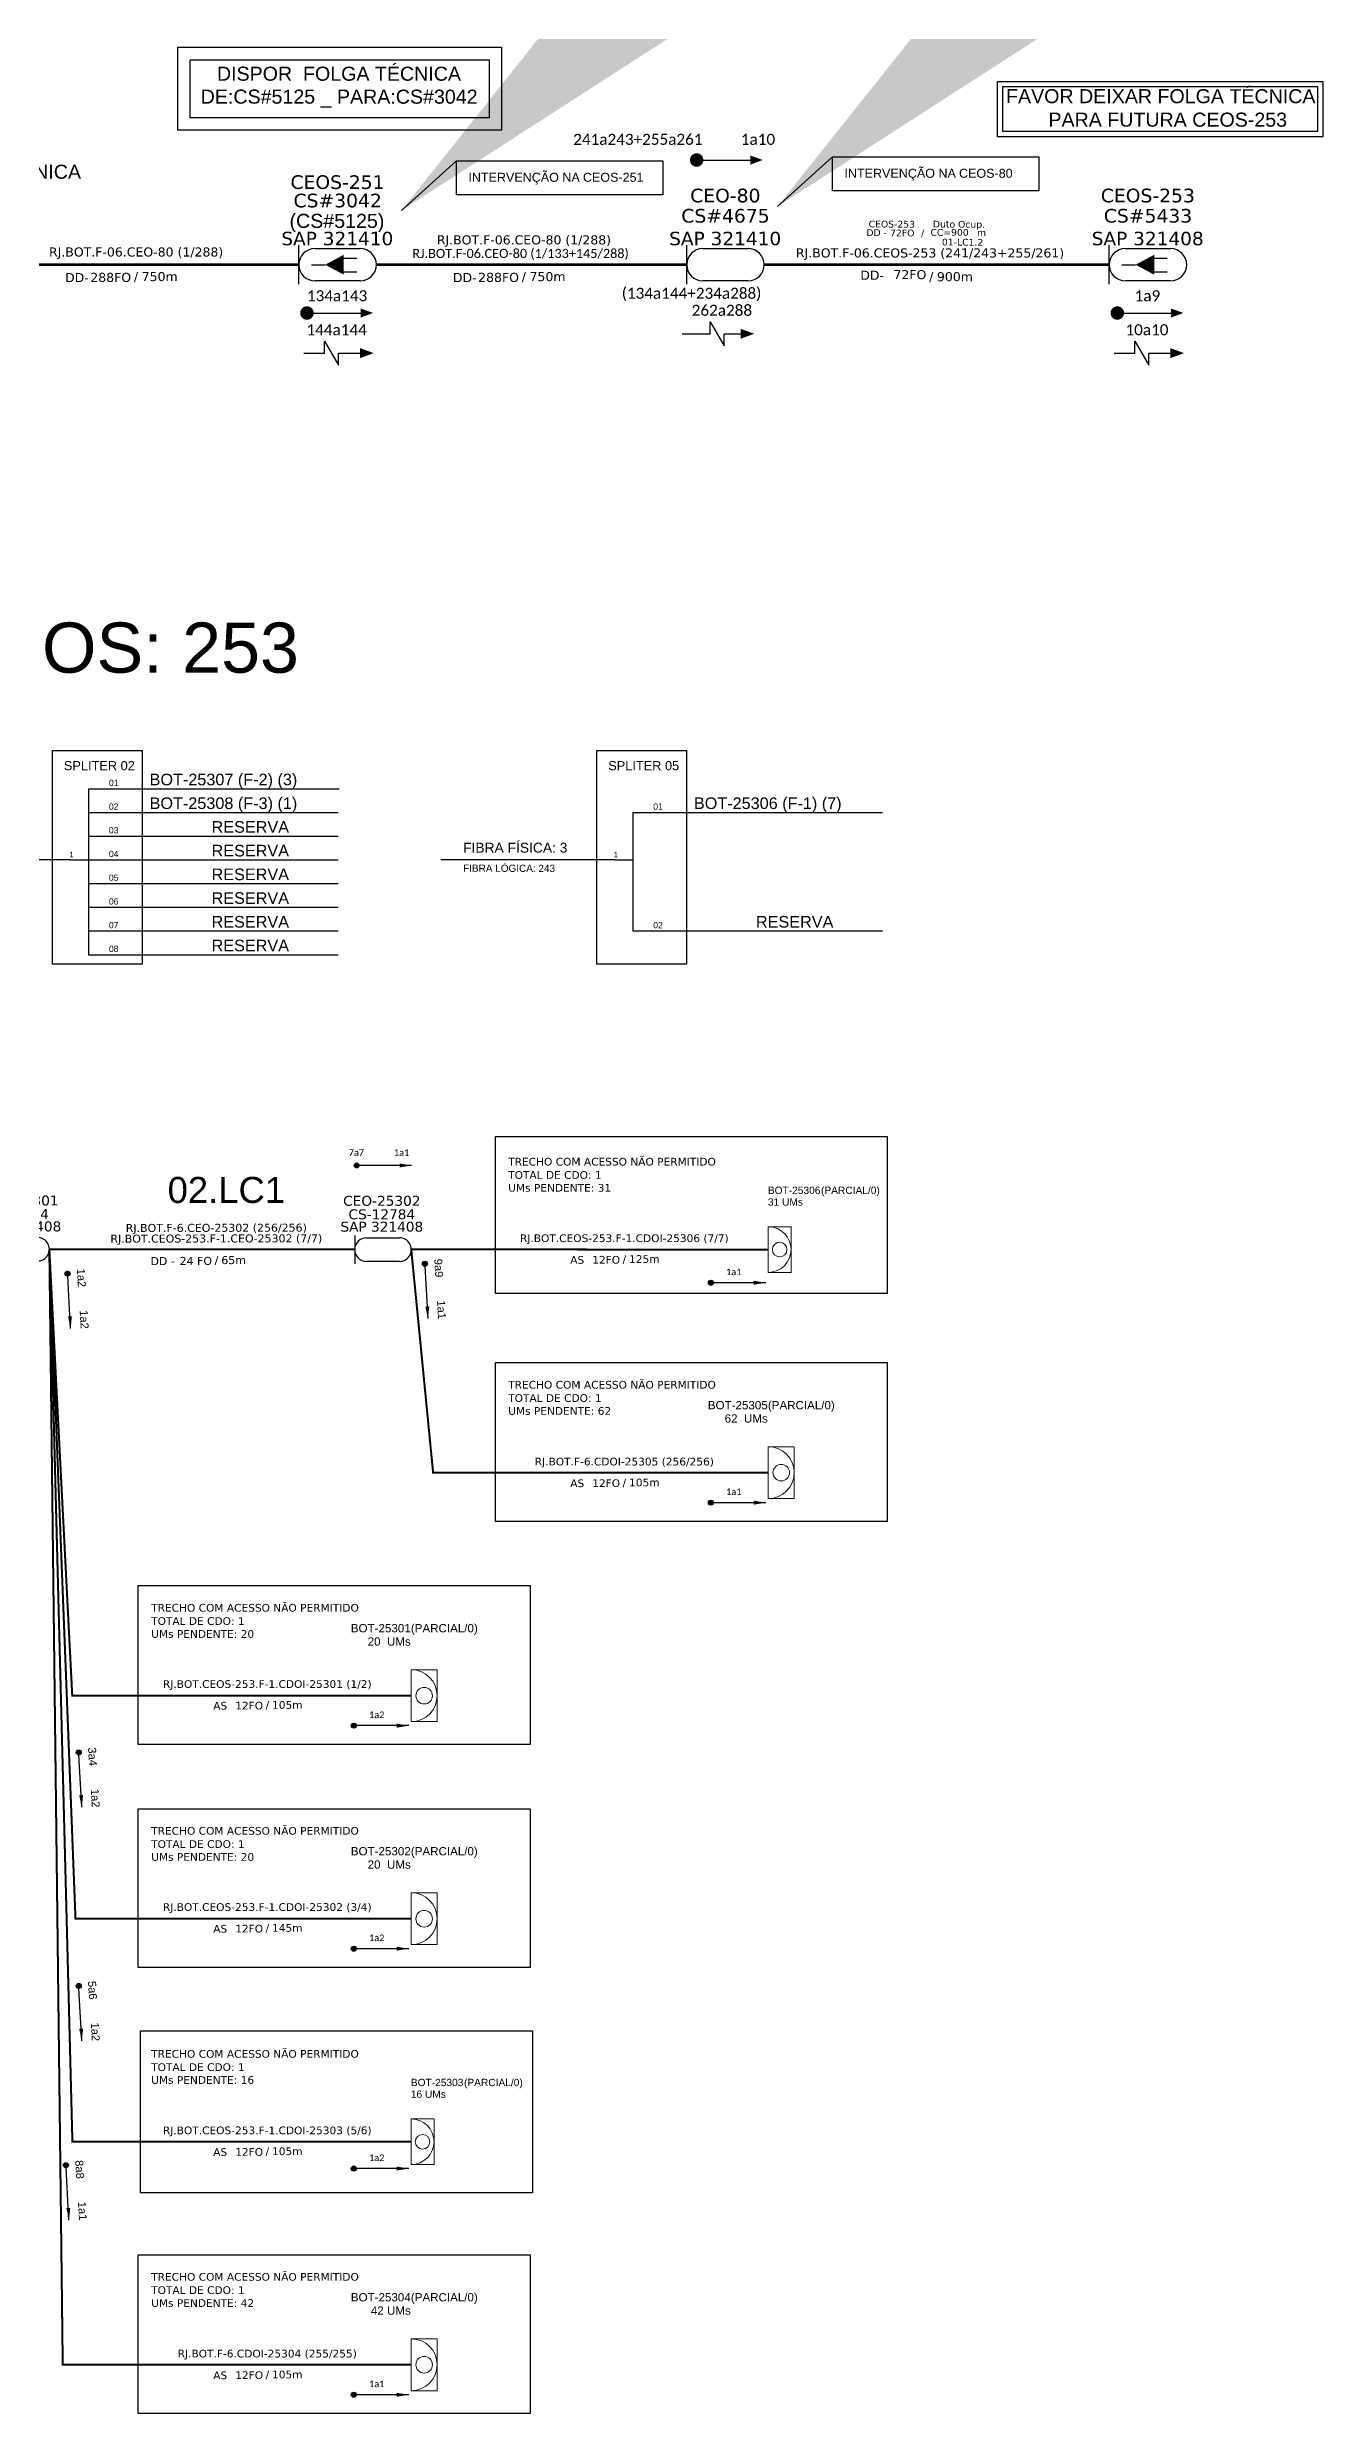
# Model space of a CAD drawing. Header units: millimetres. Extents: x 330.5 to 393.9, y 336.5 to 431.5.
# Drawn here: x 362.1 to 393.9, y 369.9 to 428.8 of the extents above; entities that cross this region are included whole.
import ezdxf
from ezdxf.enums import TextEntityAlignment as Align

# ---------------------------------------------------------------- set-up
doc = ezdxf.new("R2010")
doc.units = ezdxf.units.MM
doc.header["$LTSCALE"] = 0.03
for name, color, linetype, lineweight in [('10.4-Postes', 1, 'Continuous', 0), ("20.0-LEGENDA DOS CDO'S", 1, 'Continuous', 0), ('20.1-CDO_INTERIOR', 1, 'Continuous', 0), ('40.1-ETIQUETAS', 1, 'Continuous', 20)]:
    doc.layers.add(name, color=color, linetype=linetype, lineweight=lineweight)
for name, color, linetype in [('20.4-CEOS', 1, 'Continuous'), ('20.5-CABO AÉREO', 1, 'Continuous'), ('20.5-CEO', 1, 'Continuous'), ('CAP a instalar', 1, 'FENCELINE1'), ('CEO', 1, 'Continuous'), ('label_cabos', 7, 'Continuous'), ('SETA', 7, 'Continuous'), ('Seta indicação do cabo', 7, 'Continuous'), ('texto', 255, 'Continuous'), ('UNIFILAR', 7, 'Continuous')]:
    doc.layers.add(name, color=color, linetype=linetype)
doc.styles.add('ARIAL', font='arial.ttf')
doc.styles.add('ROMANS', font='simplex')
doc.styles.add('siredit', font='verdana.ttf')
doc.styles.get("Standard").update_dxf_attribs({"font": 'arial.ttf'})
doc.linetypes.add('FENCELINE1', pattern='A,0.25,-0.1,[133,ltypeshp.shx,S=0.1,R=0,X=-0.1,Y=0],-0.1,1', length=1.45)
doc.dimstyles.new('CC', dxfattribs={"dimtxt": 1, "dimasz": 2, "dimexe": 0.18, "dimexo": 0.0625, "dimgap": 0.09, "dimtad": 0, "dimdec": 0, "dimrnd": 1, "dimzin": 0, "dimdsep": 46, "dimtxsty": 'siredit', "dimblk": 'NONE', "dimcen": 0, "dimse1": 1, "dimse2": 1, "dimsd1": 1, "dimsd2": 1, "dimclrt": 7, "dimadec": 0, "dimazin": 0, "dimtfac": 1, "dimtdec": 0, "dimtofl": 0, "dimtmove": 0, "dimatfit": 3, "dimfxl": 0, "dimtolj": 1, "dimtzin": 0, "dimarcsym": 0})
doc.dimstyles.new('CL', dxfattribs={"dimtxt": 1, "dimasz": 2, "dimexe": 0.18, "dimexo": 0.0625, "dimgap": 0.09, "dimtad": 0, "dimdec": 0, "dimrnd": 1, "dimzin": 0, "dimdsep": 46, "dimtxsty": 'siredit', "dimblk": 'NONE', "dimcen": 0, "dimse1": 1, "dimse2": 1, "dimsd1": 1, "dimsd2": 1, "dimclrt": 7, "dimadec": 0, "dimazin": 0, "dimtfac": 1, "dimtdec": 0, "dimtofl": 0, "dimtmove": 0, "dimatfit": 3, "dimfxl": 0, "dimtolj": 1, "dimtzin": 0, "dimarcsym": 0})

# ---------------------------------------------------------------- blocks, each defined once
blk = doc.blocks.new('ETIQUETA_RS5F')
at = {"layer": '40.1-ETIQUETAS', "color": 0, "style": 'siredit'}
blk.add_text('/', height=1.5, dxfattribs=at).set_placement((1.55, -1.95), align=Align.MIDDLE_RIGHT)
for tag, p in [('ETIQUETA_R_PRIMARIA', (1.18, 4.1)), ('ETIQUETA_R_SECUNDARIA', (1.18, 2.1)), ('F_ATIVAS/F_MORTAS', (1.11, -4.24))]:
    blk.add_attdef(tag, text='', height=1.5, dxfattribs=at).set_placement(p, align=Align.MIDDLE_CENTER)
for tag, p in [('TIPO_CABO', (-6.62, -2.12)), ('CAP_CABO', (0.37, -2.09))]:
    blk.add_attdef(tag, text='', height=1.5, dxfattribs=at).set_placement(p, align=Align.MIDDLE_RIGHT)
blk.add_attdef('METROS', text='', height=1.5, dxfattribs=at).set_placement((2.11, -1.95), align=Align.MIDDLE_LEFT)
for tag, p in [('FUSÃO_1', (0.82, -8.39)), ('FUSÃO_2', (0.82, -10.6)), ('FUSÃO_3', (0.82, -12.93)), ('FUSÃO_4', (0.82, -15.14)), ('FUSÃO_5', (0.82, -17.16))]:
    blk.add_attdef(tag, text='', height=1.5, dxfattribs=at).set_placement(p, align=Align.CENTER)
blk = doc.blocks.new('CDOI_INT')
at = {"layer": '20.1-CDO_INTERIOR', "color": 0, "lineweight": 18}
blk.add_lwpolyline([(4.25, -4.25), (4.25, 4.25), (0, 4.25), (0, -4.25)], close=True, dxfattribs=at)
blk.add_circle((2.12, 0), 1.36, dxfattribs=at)
blk.add_arc((0, 0), 4.25, 270, 90, dxfattribs=at)
at = {"layer": "20.0-LEGENDA DOS CDO'S", "color": 0, "style": 'ARIAL'}
for tag, p in [('CDO_N', (-0.08, 10.38)), ('SPLITER_1', (21.18, 10.38)), ('SURVEY', (-0.08, 8.2)), ('SPLITER_2', (21.19, 8.68)), ('SAP', (-0.08, 6.23)), ('1:XX', (5.94, -2.22)), ('UMS', (5.94, -4.24))]:
    blk.add_attdef(tag, p, '', height=1.36, dxfattribs=at)
blk.add_attdef('FIBRAS_UTILIZADAS', text='', height=1.36, dxfattribs=at).set_placement((15.34, 10.38), align=Align.CENTER)
blk = doc.blocks.new('_None')
blk = doc.blocks.new('CEO_CT_DRT')
at = {"layer": '20.5-CEO', "color": 0}
for p, q in [((-1.56, 1.26), (1.8, 1.26)), ((1.8, -1.13), (-1.56, -1.13))]:
    blk.add_line(p, q, dxfattribs=at)
blk.add_lwpolyline([(-2.75, 1.51), (-2.75, -1.38)], dxfattribs=at)
for centre, start, end in [((-1.56, 0.07), 90, 270), ((1.8, 0.07), 270, 90)]:
    blk.add_arc(centre, 1.2, start, end, dxfattribs=at)
at = {"layer": '20.5-CEO', "color": 7, "style": 'siredit'}
for tag, p in [('CEO_Nº', (0.12, 5.61)), ('LOCAL', (0.12, 4.23)), ('SAP', (0.12, 2.97)), ('FIBRAS_RESERVA', (0.12, -1.94))]:
    blk.add_attdef(tag, text='', height=1.01, dxfattribs=at).set_placement(p, align=Align.TOP_CENTER)
blk = doc.blocks.new('Inst CB DT OCUP CFOA-SM-DD-S-72')
at = {"layer": 'label_cabos', "color": 0, "style": 'siredit'}
for tag, flags, p in [('ID_ATIVIDADE', 3, (1.31, 2.67)), ('FATOR', 1, (11.56, 2.55))]:
    blk.add_attdef(tag, text='', height=1, rotation=359.69, dxfattribs=dict(at, flags=flags)).set_placement(p, align=Align.MIDDLE_CENTER)
for tag, p in [('TIPO_CABO', (1.11, 0)), ('DESTINO_CABO', (3.13, 1.26)), ('CABO', (4.69, -0.05)), ('/', (7.71, -0.05)), ('LANCE', (10.41, 0.02)), ('TIPO_CABO', (13.11, 1.24)), ('UND', (16.46, 0)), ('FID', (13.65, -1.41))]:
    blk.add_attdef(tag, text='', height=1, rotation=359.69, dxfattribs=at).set_placement(p, align=Align.MIDDLE_CENTER)
blk.add_attdef('QTDE', (11.93, -0.45), '', height=1, rotation=359.69, dxfattribs=at)
blk = doc.blocks.new('SETA 2')
at = {"layer": 'Seta indicação do cabo'}
h = blk.add_hatch(color=256, dxfattribs=at)
h.dxf.hatch_style = 1
h.paths.add_polyline_path([(348.974, 271.648, 1), (348.848, 271.648, 1)])
blk.add_circle((348.911, 271.648), 0.0626, dxfattribs=at)
blk.add_leader([(350.279, 271.648), (348.974, 271.648)], dimstyle='CC', override={"dimasz": 0.3}, dxfattribs=at)
blk = doc.blocks.new('*U17')
at = {"color": 3}
blk.add_lwpolyline([(0.0000405, 0.000041), (0.0001936, 0.000041), (0.0001936, 0.0000158), (0.0000405, 0.0000158)], close=True, dxfattribs=at)
at = {"color": 3, "style": 'ARIAL'}
blk.add_attdef('SERVIÇO_EM_EMENDA_EXIST', text='', height=0.00000666, dxfattribs=at).set_placement((0.0001321, 0.0000254), align=Align.RIGHT)
blk.add_attdef('FID', (0.0001344, 0.0000254), '', height=0.00000666, dxfattribs=at)
at = {"layer": '10.4-Postes', "lineweight": 0, "style": 'ROMANS'}
for tag, p, flags in [('ID_ATIVIDADE', (-0.0000068, -0.0000086), 3), ('QTDE', (-0.000006, -0.000014), 3), ('FATOR', (-0.0000019, -0.0000113), 1)]:
    blk.add_attdef(tag, p, '', height=0.00000209, dxfattribs=dict(at, flags=flags))
at = {"color": 3}
blk.add_leader([(-0.0000002, 0.0000042), (0.0000405, 0.000041)], dimstyle='CL', override={"dimgap": 0.09, "dimtad": 0}, dxfattribs=at)

msp = doc.modelspace()

# ---------------------------------------------------------------- linework, layer by layer
at = {"color": 1}
for points in [[(365.338, 428.844), (373.408, 428.844), (373.408, 426.78), (365.338, 426.78)], [(365.647, 428.534), (373.099, 428.534), (373.099, 427.089), (365.647, 427.089)]]:
    msp.add_lwpolyline(points, close=True, dxfattribs=at)
at = {"color": 3, "ltscale": 9e-07}
for points in [[(385.778, 427.996), (393.885, 427.996), (393.885, 426.616), (385.778, 426.616)], [(385.907, 427.867), (393.756, 427.867), (393.756, 426.746), (385.907, 426.746)]]:
    msp.add_lwpolyline(points, close=True, dxfattribs=at)
at = {"color": 0, "const_width": 0.168}
msp.add_lwpolyline([(378.192, 426.034, 1), (378.36, 426.035, 1)], format="xyb", close=True, dxfattribs=at)
at = {"color": 0}
for points in [[(378.276, 426.034), (379.617, 426.034)], [(378.609, 421.701), (378.609, 421.999), (378.964, 421.405), (378.965, 421.701)]]:
    msp.add_lwpolyline(points, dxfattribs=at)
at = {"color": 7, "const_width": 0.168}
for points in [[(368.475, 422.221, 1), (368.643, 422.222, 1)], [(388.68, 422.221, 1), (388.848, 422.222, 1)]]:
    msp.add_lwpolyline(points, format="xyb", close=True, dxfattribs=at)
at = {"color": 7}
for points in [[(368.559, 422.221), (369.9, 422.221)], [(388.764, 422.221), (390.105, 422.221)], [(368.993, 421.222), (368.993, 421.519), (369.348, 420.925), (369.349, 421.222)], [(389.199, 421.222), (389.199, 421.519), (389.554, 420.925), (389.554, 421.222)]]:
    msp.add_lwpolyline(points, dxfattribs=at)
for points in [[(362.211, 411.317), (364.449, 411.317), (364.449, 405.995), (362.211, 405.995)], [(375.783, 411.317), (378.021, 411.317), (378.021, 405.995), (375.783, 405.995)]]:
    msp.add_lwpolyline(points, close=True, dxfattribs=at)
at = {"color": 3}
for points in [[(373.257, 401.699), (383.025, 401.699), (383.025, 397.783), (373.257, 397.783)], [(373.257, 396.061), (383.025, 396.061), (383.025, 392.099), (373.257, 392.099)], [(364.354, 390.502), (374.123, 390.502), (374.123, 386.54), (364.354, 386.54)], [(364.354, 384.943), (374.123, 384.943), (374.123, 380.981), (364.354, 380.981)], [(364.413, 379.408), (374.181, 379.408), (374.181, 375.368), (364.413, 375.368)], [(364.354, 373.826), (374.123, 373.826), (374.123, 369.864), (364.354, 369.864)]]:
    msp.add_lwpolyline(points, close=True, dxfattribs=at)
at = {"layer": '20.4-CEOS', "color": 8}
for p, q in [((368.76, 423.827), (369.888, 423.827)), ((388.965, 423.827), (390.093, 423.827)), ((369.888, 423.023), (368.76, 423.023)), ((390.093, 423.023), (388.965, 423.023))]:
    msp.add_line(p, q, dxfattribs=at)
at = {"layer": '20.4-CEOS', "color": 5}
for p, q in [((378.43, 423.827), (379.558, 423.827)), ((379.558, 423.023), (378.43, 423.023))]:
    msp.add_line(p, q, dxfattribs=at)
at = {"layer": '20.4-CEOS', "color": 8}
for points in [[(368.358, 422.94), (368.358, 423.91)], [(369.458, 423.585), (369.8, 423.585)], [(388.563, 422.94), (388.563, 423.91)], [(389.663, 423.585), (390.005, 423.585)], [(368.67, 423.425), (369.013, 423.425)], [(369.458, 423.25), (369.8, 423.25)], [(388.875, 423.425), (389.218, 423.425)], [(389.663, 423.25), (390.005, 423.25)]]:
    msp.add_lwpolyline(points, dxfattribs=at)
for points in [[(369.013, 423.425, 0, 0.496, 0), (369.478, 423.425, 0.496, 0.496, 0)], [(389.218, 423.425, 0, 0.496, 0), (389.684, 423.425, 0.496, 0.496, 0)]]:
    msp.add_lwpolyline(points, format="xyseb", dxfattribs=at)
at = {"layer": '20.4-CEOS', "color": 5}
msp.add_lwpolyline([(378.028, 422.94), (378.028, 423.91)], dxfattribs=at)
at = {"layer": '20.4-CEOS', "color": 8}
for centre, start, end in [((368.76, 423.425), 90, 270), ((369.888, 423.425), 270, 90), ((388.965, 423.425), 90, 270), ((390.093, 423.425), 270, 90)]:
    msp.add_arc(centre, 0.402, start, end, dxfattribs=at)
at = {"layer": '20.4-CEOS', "color": 5}
for centre, start, end in [((378.43, 423.425), 90, 270), ((379.558, 423.425), 270, 90)]:
    msp.add_arc(centre, 0.402, start, end, dxfattribs=at)
at = {"layer": '20.5-CABO AÉREO', "color": 5, "ltscale": 8, "const_width": 0.0672}
for points in [[(359.958, 423.425), (368.358, 423.425)], [(370.29, 423.425), (378.028, 423.425)]]:
    msp.add_lwpolyline(points, dxfattribs=at)
at = {"layer": '20.5-CABO AÉREO', "color": 1, "ltscale": 8, "const_width": 0.0672}
msp.add_lwpolyline([(379.96, 423.425), (388.563, 423.425)], dxfattribs=at)
at = {"layer": 'CAP a instalar', "linetype": 'ByBlock', "ltscale": 30, "const_width": 0.05}
msp.add_lwpolyline([(362.136, 398.884), (369.234, 398.884), (369.751, 398.883)], dxfattribs=at)
at = {"layer": 'CAP a instalar', "color": 8, "ltscale": 30}
msp.add_lwpolyline([(371.16, 376.642, 0.05, 0.05, 0), (362.711, 376.642, 0.05, 0.05, 0), (362.136, 398.884, 0, 0, 0)], format="xyseb", dxfattribs=at)
at = {"layer": 'CAP a instalar', "color": 8, "ltscale": 30, "const_width": 0.05}
for points in [[(371.16, 371.083), (362.47, 371.083), (362.136, 398.884)], [(371.16, 382.2), (362.788, 382.2), (362.136, 398.884)], [(371.16, 387.759), (362.707, 387.759), (362.136, 398.884)], [(371.16, 398.883), (380.062, 398.877)], [(380.062, 393.318), (371.705, 393.318), (371.16, 398.877)]]:
    msp.add_lwpolyline(points, dxfattribs=at)
at = {"layer": 'SETA', "color": 7}
for points in [[(368.48, 421.222), (368.993, 421.222)], [(369.349, 421.222), (369.885, 421.222)], [(388.685, 421.222), (389.199, 421.222)], [(389.554, 421.222), (390.09, 421.222)]]:
    msp.add_lwpolyline(points, dxfattribs=at)
at = {"layer": 'SETA', "color": 0}
for points in [[(377.912, 421.701), (378.609, 421.701)], [(378.965, 421.701), (379.501, 421.701)]]:
    msp.add_lwpolyline(points, dxfattribs=at)
for points in [[(379.616, 426.146), (379.925, 426.036), (379.618, 425.922)], [(379.374, 421.827), (379.712, 421.704), (379.374, 421.581)]]:
    msp.add_solid(points, dxfattribs=at)
at = {"layer": 'SETA', "color": 7}
for points in [[(369.899, 422.333), (370.208, 422.223), (369.901, 422.109)], [(390.105, 422.333), (390.413, 422.223), (390.106, 422.109)], [(369.885, 421.345), (370.224, 421.222), (369.885, 421.098)], [(390.09, 421.345), (390.429, 421.222), (390.09, 421.098)]]:
    msp.add_solid(points, dxfattribs=at)
at = {"layer": 'UNIFILAR', "linetype": 'Continuous'}
for points in [[(363.114, 410.365), (363.114, 410.365), (363.114, 406.228)], [(376.686, 409.774), (376.686, 406.819)], [(362.662, 408.592), (363.114, 408.592)], [(376.235, 408.592), (376.686, 408.592)]]:
    msp.add_lwpolyline(points, dxfattribs=at)
at = {"layer": 'UNIFILAR', "color": 10, "linetype": 'Continuous'}
for points in [[(363.114, 410.365), (369.365, 410.365)], [(363.114, 409.774), (369.341, 409.774)], [(376.686, 409.774), (382.913, 409.774)], [(363.114, 409.183), (369.341, 409.183)], [(362.662, 408.592), (358.326, 408.592)], [(363.114, 408.592), (369.341, 408.592)], [(376.235, 408.592), (371.898, 408.592)], [(363.114, 408.001), (369.341, 408.001)], [(363.114, 407.41), (369.341, 407.41)], [(363.114, 406.819), (369.341, 406.819)], [(376.686, 406.819), (382.913, 406.819)], [(363.114, 406.228), (369.341, 406.228)]]:
    msp.add_lwpolyline(points, dxfattribs=at)

# ---------------------------------------------------------------- block references
at = {"color": 0, "lineweight": 0, "xscale": 33599.99999998952, "yscale": 33599.99999998936, "zscale": 33599.99999998952}
for p, values in [((370.924, 424.639), {'SERVIÇO_EM_EMENDA_EXIST': 'INTERVENÇÃO NA', 'FID': 'CEOS-251'}), ((380.301, 424.739), {'SERVIÇO_EM_EMENDA_EXIST': 'INTERVENÇÃO NA', 'FID': 'CEOS-80'})]:
    msp.add_blockref('*U17', p, dxfattribs=at).add_auto_attribs(values)
at = {"color": 6, "lineweight": 0}
ref = msp.add_blockref('Inst CB DT OCUP CFOA-SM-DD-S-72', (382.615, 424.225), dxfattribs=dict(at, xscale=0.168, yscale=0.168, zscale=0.168))
ref.add_attrib('DESTINO_CABO', 'CEOS-253', dxfattribs={"layer": 'label_cabos', "color": 0, "height": 0.168, "rotation": 359.69001, "style": 'siredit'}).set_placement((383.141, 424.437), align=Align.MIDDLE_CENTER)
ref.add_attrib('TIPO_CABO', 'Duto Ocup.', dxfattribs={"layer": 'label_cabos', "color": 0, "height": 0.168, "rotation": 359.69001, "style": 'siredit'}).set_placement((384.817, 424.434), align=Align.MIDDLE_CENTER)
ref.add_attrib('/', '/', dxfattribs={"layer": 'label_cabos', "color": 0, "height": 0.168, "rotation": 359.69001, "style": 'siredit'}).set_placement((383.911, 424.216), align=Align.MIDDLE_CENTER)
ref.add_attrib('FID', '01-LC1.2', dxfattribs={"layer": 'label_cabos', "color": 0, "height": 0.168, "rotation": 359.69001, "style": 'siredit'}).set_placement((384.907, 423.987), align=Align.MIDDLE_CENTER)
ref.add_attrib('LANCE', 'CC=', dxfattribs={"layer": 'label_cabos', "color": 0, "height": 0.168, "rotation": 359.69001, "style": 'siredit'}).set_placement((384.363, 424.229), align=Align.MIDDLE_CENTER)
ref.add_attrib('UND', 'm', dxfattribs={"layer": 'label_cabos', "color": 0, "height": 0.168, "rotation": 359.69001, "style": 'siredit'}).set_placement((385.381, 424.225), align=Align.MIDDLE_CENTER)
ref.add_attrib('CABO', '72FO', dxfattribs={"layer": 'label_cabos', "color": 0, "height": 0.168, "rotation": 359.69001, "style": 'siredit'}).set_placement((383.402, 424.216), align=Align.MIDDLE_CENTER)
ref.add_attrib('TIPO_CABO', 'DD - ', dxfattribs={"layer": 'label_cabos', "color": 0, "height": 0.168, "rotation": 359.69001, "style": 'siredit'}).set_placement((382.801, 424.224), align=Align.MIDDLE_CENTER)
ref.add_attrib('QTDE', '900', (384.619, 424.149), dxfattribs={"layer": 'label_cabos', "color": 0, "height": 0.168, "rotation": 359.69001, "style": 'siredit'})
for p in [(20.888, 129.327), (29.719, 126.404), (29.719, 120.922), (20.817, 115.364), (20.817, 109.805), (20.817, 104.325), (20.817, 98.687)]:
    msp.add_blockref('SETA 2', p)
at = {"rotation": 273.1851728483391}
for p in [(71.976, 731.557), (80.887, 731.803), (72.255, 719.625), (72.255, 713.803), (71.935, 709.335)]:
    msp.add_blockref('SETA 2', p, dxfattribs=at)
at = {"layer": '20.1-CDO_INTERIOR', "color": 8, "ltscale": 11}
ref = msp.add_blockref('CDOI_INT', (380.062, 393.318), dxfattribs=dict(at, xscale=0.1520687536512284, yscale=0.1520687536512284, zscale=0.1520687536512284))
ref.add_attrib('CDO_N', 'BOT-25305', dxfattribs={"layer": "20.0-LEGENDA DOS CDO'S", "color": 8, "height": 0.2069, "style": 'ARIAL'}).set_placement((380.049, 394.897), align=Align.RIGHT)
ref.add_attrib('FIBRAS_UTILIZADAS', '    (PARCIAL/0)', dxfattribs={"layer": "20.0-LEGENDA DOS CDO'S", "color": 8, "height": 0.20644, "style": 'ARIAL'}).set_placement((380.726, 394.897), align=Align.CENTER)
ref.add_attrib('SURVEY', '62  UMs', dxfattribs={"layer": "20.0-LEGENDA DOS CDO'S", "color": 8, "height": 0.2069, "style": 'ARIAL'}).set_placement((380.05, 394.565), align=Align.RIGHT)
ref = msp.add_blockref('CDOI_INT', (371.16, 387.759), dxfattribs=dict(at, xscale=0.1520687536512284, yscale=0.1520687536512284, zscale=0.1520687536512284))
ref.add_attrib('CDO_N', 'BOT-25301', dxfattribs={"layer": "20.0-LEGENDA DOS CDO'S", "color": 8, "height": 0.2069, "style": 'ARIAL'}).set_placement((371.147, 389.338), align=Align.RIGHT)
ref.add_attrib('FIBRAS_UTILIZADAS', '    (PARCIAL/0)', dxfattribs={"layer": "20.0-LEGENDA DOS CDO'S", "color": 8, "height": 0.20644, "style": 'ARIAL'}).set_placement((371.824, 389.338), align=Align.CENTER)
ref.add_attrib('SURVEY', '20  UMs', dxfattribs={"layer": "20.0-LEGENDA DOS CDO'S", "color": 8, "height": 0.2069, "style": 'ARIAL'}).set_placement((371.148, 389.006), align=Align.RIGHT)
ref = msp.add_blockref('CDOI_INT', (371.16, 382.2), dxfattribs=dict(at, xscale=0.1520687536512284, yscale=0.1520687536512284, zscale=0.1520687536512284))
ref.add_attrib('CDO_N', 'BOT-25302', dxfattribs={"layer": "20.0-LEGENDA DOS CDO'S", "color": 8, "height": 0.2069, "style": 'ARIAL'}).set_placement((371.147, 383.779), align=Align.RIGHT)
ref.add_attrib('FIBRAS_UTILIZADAS', '    (PARCIAL/0)', dxfattribs={"layer": "20.0-LEGENDA DOS CDO'S", "color": 8, "height": 0.20644, "style": 'ARIAL'}).set_placement((371.824, 383.779), align=Align.CENTER)
ref.add_attrib('SURVEY', '20  UMs', dxfattribs={"layer": "20.0-LEGENDA DOS CDO'S", "color": 8, "height": 0.2069, "style": 'ARIAL'}).set_placement((371.148, 383.447), align=Align.RIGHT)
ref = msp.add_blockref('CDOI_INT', (371.16, 371.083), dxfattribs=dict(at, xscale=0.1520687536512284, yscale=0.1520687536512284, zscale=0.1520687536512284))
ref.add_attrib('CDO_N', 'BOT-25304', dxfattribs={"layer": "20.0-LEGENDA DOS CDO'S", "color": 8, "height": 0.2069, "style": 'ARIAL'}).set_placement((371.147, 372.662), align=Align.RIGHT)
ref.add_attrib('FIBRAS_UTILIZADAS', '    (PARCIAL/0)', dxfattribs={"layer": "20.0-LEGENDA DOS CDO'S", "color": 8, "height": 0.20644, "style": 'ARIAL'}).set_placement((371.824, 372.662), align=Align.CENTER)
ref.add_attrib('SURVEY', '42 UMs', dxfattribs={"layer": "20.0-LEGENDA DOS CDO'S", "color": 8, "height": 0.2069, "style": 'ARIAL'}).set_placement((371.148, 372.33), align=Align.RIGHT)
at = {"layer": '20.4-CEOS'}
ref = msp.add_blockref('CEO_CT_DRT', (361.402, 398.868), dxfattribs=dict(at, xscale=0.2449999999999979, yscale=0.2449999999999979, zscale=0.2449999999999979, rotation=359.9999964697354))
ref.add_attrib('CEO_Nº', 'CEO-25301', dxfattribs={"layer": '20.5-CEO', "color": 7, "height": 0.2484, "rotation": 360, "style": 'siredit'}).set_placement((361.402, 400.226), align=Align.TOP_CENTER)
ref.add_attrib('LOCAL', 'CS-5434', dxfattribs={"layer": '20.5-CEO', "color": 7, "height": 0.2484, "rotation": 360, "style": 'siredit'}).set_placement((361.402, 399.888), align=Align.TOP_CENTER)
ref.add_attrib('SAP', 'SAP 321408', dxfattribs={"layer": '20.5-CEO', "color": 7, "height": 0.2484, "rotation": 360, "style": 'siredit'}).set_placement((361.402, 399.58), align=Align.TOP_CENTER)
ref = msp.add_blockref('CEO_CT_DRT', (370.426, 398.86), dxfattribs=dict(at, xscale=0.2449999999999979, yscale=0.2449999999999979, zscale=0.2449999999999979, rotation=359.9999964697354))
ref.add_attrib('CEO_Nº', 'CEO-25302', dxfattribs={"layer": '20.5-CEO', "color": 7, "height": 0.2484, "rotation": 360, "style": 'siredit'}).set_placement((370.426, 400.218), align=Align.TOP_CENTER)
ref.add_attrib('LOCAL', 'CS-12784', dxfattribs={"layer": '20.5-CEO', "color": 7, "height": 0.2484, "rotation": 360, "style": 'siredit'}).set_placement((370.426, 399.881), align=Align.TOP_CENTER)
ref.add_attrib('SAP', 'SAP 321408', dxfattribs={"layer": '20.5-CEO', "color": 7, "height": 0.2484, "rotation": 360, "style": 'siredit'}).set_placement((370.426, 399.573), align=Align.TOP_CENTER)
at = {"layer": '40.1-ETIQUETAS', "color": 5}
ref = msp.add_blockref('ETIQUETA_RS5F', (373.785, 423.425), dxfattribs=dict(at, xscale=0.1512000000000009, yscale=0.1511999999999962, zscale=0.1512))
ref.add_attrib('ETIQUETA_R_SECUNDARIA', 'RJ.BOT.F-06.CEO-80 (1/288)', dxfattribs={"color": 0, "height": 0.2268, "style": 'siredit'}).set_placement((373.969, 424.045), align=Align.MIDDLE_CENTER)
ref.add_attrib('TIPO_CABO', 'DD-', dxfattribs={"color": 0, "height": 0.2268, "style": 'siredit'}).set_placement((372.79, 423.105), align=Align.MIDDLE_RIGHT)
ref.add_attrib('CAP_CABO', '288FO', dxfattribs={"color": 0, "height": 0.2268, "style": 'siredit'}).set_placement((373.845, 423.109), align=Align.MIDDLE_RIGHT)
ref.add_attrib('METROS', '750m', dxfattribs={"color": 0, "height": 0.2268, "style": 'siredit'}).set_placement((374.109, 423.13), align=Align.MIDDLE_LEFT)
at = {"layer": '40.1-ETIQUETAS', "color": 0}
ref = msp.add_blockref('ETIQUETA_RS5F', (364.115, 423.425), dxfattribs=dict(at, xscale=0.1512000000000009, yscale=0.1511999999999962, zscale=0.1512))
ref.add_attrib('ETIQUETA_R_SECUNDARIA', 'RJ.BOT.F-06.CEO-80 (1/288)', dxfattribs={"color": 0, "height": 0.2268, "style": 'siredit'}).set_placement((364.299, 423.743), align=Align.MIDDLE_CENTER)
ref.add_attrib('TIPO_CABO', 'DD-', dxfattribs={"color": 0, "height": 0.2268, "style": 'siredit'}).set_placement((363.119, 423.105), align=Align.MIDDLE_RIGHT)
ref.add_attrib('CAP_CABO', '288FO', dxfattribs={"color": 0, "height": 0.2268, "style": 'siredit'}).set_placement((364.175, 423.109), align=Align.MIDDLE_RIGHT)
ref.add_attrib('METROS', '750m', dxfattribs={"color": 0, "height": 0.2268, "style": 'siredit'}).set_placement((364.439, 423.13), align=Align.MIDDLE_LEFT)
ref = msp.add_blockref('ETIQUETA_RS5F', (383.943, 423.423), dxfattribs=dict(at, xscale=0.1511999999999998, yscale=0.1511999999999998, zscale=0.1512))
ref.add_attrib('ETIQUETA_R_SECUNDARIA', 'RJ.BOT.F-06.CEOS-253 (241/243+255/261)', dxfattribs={"color": 7, "height": 0.2268, "style": 'siredit'}).set_placement((384.095, 423.719), align=Align.MIDDLE_CENTER)
ref.add_attrib('TIPO_CABO', 'DD-', dxfattribs={"color": 0, "height": 0.2268, "style": 'siredit'}).set_placement((382.948, 423.162), align=Align.MIDDLE_RIGHT)
ref.add_attrib('CAP_CABO', '72FO', dxfattribs={"color": 0, "height": 0.2268, "style": 'siredit'}).set_placement((384.003, 423.179), align=Align.MIDDLE_RIGHT)
ref.add_attrib('METROS', '900m', dxfattribs={"color": 0, "height": 0.2268, "style": 'siredit'}).set_placement((384.267, 423.128), align=Align.MIDDLE_LEFT)
at = {"layer": '40.1-ETIQUETAS'}
ref = msp.add_blockref('ETIQUETA_RS5F', (366.143, 398.875), dxfattribs=dict(at, xscale=0.1329574641623993, yscale=0.1329574641623993, zscale=0.1329574641623993, rotation=0.1179917413874858))
ref.add_attrib('ETIQUETA_R_PRIMARIA', 'RJ.BOT.F-6.CEO-25302 (256/256)', dxfattribs={"color": 0, "height": 0.19944, "rotation": 0.11799, "style": 'siredit'}).set_placement((366.299, 399.421), align=Align.MIDDLE_CENTER)
ref.add_attrib('ETIQUETA_R_SECUNDARIA', 'RJ.BOT.CEOS-253.F-1.CEO-25302 (7/7)', dxfattribs={"color": 0, "height": 0.19944, "rotation": 0.11799, "style": 'siredit'}).set_placement((366.299, 399.155), align=Align.MIDDLE_CENTER)
ref.add_attrib('TIPO_CABO', 'DD -', dxfattribs={"color": 0, "height": 0.1994, "rotation": 0.11799, "style": 'siredit'}).set_placement((365.264, 398.592), align=Align.MIDDLE_RIGHT)
ref.add_attrib('CAP_CABO', '24 FO', dxfattribs={"color": 0, "height": 0.1994, "rotation": 0.11799, "style": 'siredit'}).set_placement((366.192, 398.597), align=Align.MIDDLE_RIGHT)
ref.add_attrib('METROS', '65m', dxfattribs={"color": 0, "height": 0.1994, "rotation": 0.11799, "style": 'siredit'}).set_placement((366.424, 398.616), align=Align.MIDDLE_LEFT)
at = {"layer": 'CAP a instalar', "color": 8, "linetype": 'FENCELINE1', "ltscale": 7}
ref = msp.add_blockref('CDOI_INT', (380.062, 398.878), dxfattribs=dict(at, xscale=0.133529617857242, yscale=0.133529617857242, zscale=0.133529617857242))
ref.add_attrib('CDO_N', 'BOT-25306', (380.051, 400.264), dxfattribs={"layer": "20.0-LEGENDA DOS CDO'S", "color": 0, "height": 0.1816, "style": 'ARIAL'})
ref.add_attrib('FIBRAS_UTILIZADAS', '(PARCIAL/0)', dxfattribs={"layer": "20.0-LEGENDA DOS CDO'S", "color": 0, "height": 0.18164, "style": 'ARIAL'}).set_placement((382.11, 400.264), align=Align.CENTER)
ref.add_attrib('SURVEY', '31 UMs', (380.052, 399.973), dxfattribs={"layer": "20.0-LEGENDA DOS CDO'S", "color": 0, "height": 0.1816, "style": 'ARIAL'})
ref = msp.add_blockref('ETIQUETA_RS5F', (376.32, 398.892), dxfattribs=dict(at, xscale=0.1281445296020252, yscale=0.1281445296020252, zscale=0.1281445296020252))
ref.add_attrib('ETIQUETA_R_SECUNDARIA', 'RJ.BOT.CEOS-253.F-1.CDOI-25306 (7/7)', dxfattribs={"layer": '40.1-ETIQUETAS', "color": 0, "height": 0.19222, "style": 'siredit'}).set_placement((376.472, 399.162), align=Align.MIDDLE_CENTER)
ref.add_attrib('TIPO_CABO', 'AS', dxfattribs={"layer": '40.1-ETIQUETAS', "color": 0, "height": 0.1922, "style": 'siredit'}).set_placement((375.472, 398.621), align=Align.MIDDLE_RIGHT)
ref.add_attrib('CAP_CABO', '12FO', dxfattribs={"layer": '40.1-ETIQUETAS', "color": 0, "height": 0.1922, "style": 'siredit'}).set_placement((376.367, 398.624), align=Align.MIDDLE_RIGHT)
ref.add_attrib('METROS', '125m', dxfattribs={"layer": '40.1-ETIQUETAS', "color": 0, "height": 0.1922, "style": 'siredit'}).set_placement((376.591, 398.642), align=Align.MIDDLE_LEFT)
at = {"layer": 'CAP a instalar', "color": 8, "ltscale": 30}
ref = msp.add_blockref('ETIQUETA_RS5F', (376.32, 393.324), dxfattribs=dict(at, xscale=0.1281445296020252, yscale=0.1281445296020252, zscale=0.1281445296020252))
ref.add_attrib('ETIQUETA_R_SECUNDARIA', 'RJ.BOT.F-6.CDOI-25305 (256/256)', dxfattribs={"layer": '40.1-ETIQUETAS', "color": 0, "height": 0.19222, "style": 'siredit'}).set_placement((376.472, 393.594), align=Align.MIDDLE_CENTER)
ref.add_attrib('TIPO_CABO', 'AS', dxfattribs={"layer": '40.1-ETIQUETAS', "color": 0, "height": 0.1922, "style": 'siredit'}).set_placement((375.472, 393.053), align=Align.MIDDLE_RIGHT)
ref.add_attrib('CAP_CABO', '12FO', dxfattribs={"layer": '40.1-ETIQUETAS', "color": 0, "height": 0.1922, "style": 'siredit'}).set_placement((376.367, 393.056), align=Align.MIDDLE_RIGHT)
ref.add_attrib('METROS', '105m', dxfattribs={"layer": '40.1-ETIQUETAS', "color": 0, "height": 0.1922, "style": 'siredit'}).set_placement((376.591, 393.073), align=Align.MIDDLE_LEFT)
at = {"layer": 'CAP a instalar', "color": 8, "linetype": 'FENCELINE1', "ltscale": 7}
ref = msp.add_blockref('ETIQUETA_RS5F', (367.418, 387.78), dxfattribs=dict(at, xscale=0.1281445296020252, yscale=0.1281445296020252, zscale=0.1281445296020252))
ref.add_attrib('ETIQUETA_R_SECUNDARIA', 'RJ.BOT.CEOS-253.F-1.CDOI-25301 (1/2)', dxfattribs={"layer": '40.1-ETIQUETAS', "color": 0, "height": 0.19222, "style": 'siredit'}).set_placement((367.569, 388.049), align=Align.MIDDLE_CENTER)
ref.add_attrib('TIPO_CABO', 'AS', dxfattribs={"layer": '40.1-ETIQUETAS', "color": 0, "height": 0.1922, "style": 'siredit'}).set_placement((366.57, 387.509), align=Align.MIDDLE_RIGHT)
ref.add_attrib('CAP_CABO', '12FO', dxfattribs={"layer": '40.1-ETIQUETAS', "color": 0, "height": 0.1922, "style": 'siredit'}).set_placement((367.465, 387.512), align=Align.MIDDLE_RIGHT)
ref.add_attrib('METROS', '105m', dxfattribs={"layer": '40.1-ETIQUETAS', "color": 0, "height": 0.1922, "style": 'siredit'}).set_placement((367.688, 387.529), align=Align.MIDDLE_LEFT)
ref = msp.add_blockref('ETIQUETA_RS5F', (367.418, 382.221), dxfattribs=dict(at, xscale=0.1281445296020252, yscale=0.1281445296020252, zscale=0.1281445296020252))
ref.add_attrib('ETIQUETA_R_SECUNDARIA', 'RJ.BOT.CEOS-253.F-1.CDOI-25302 (3/4)', dxfattribs={"layer": '40.1-ETIQUETAS', "color": 0, "height": 0.19222, "style": 'siredit'}).set_placement((367.569, 382.491), align=Align.MIDDLE_CENTER)
ref.add_attrib('TIPO_CABO', 'AS', dxfattribs={"layer": '40.1-ETIQUETAS', "color": 0, "height": 0.1922, "style": 'siredit'}).set_placement((366.57, 381.95), align=Align.MIDDLE_RIGHT)
ref.add_attrib('CAP_CABO', '12FO', dxfattribs={"layer": '40.1-ETIQUETAS', "color": 0, "height": 0.1922, "style": 'siredit'}).set_placement((367.465, 381.953), align=Align.MIDDLE_RIGHT)
ref.add_attrib('METROS', '145m', dxfattribs={"layer": '40.1-ETIQUETAS', "color": 0, "height": 0.1922, "style": 'siredit'}).set_placement((367.688, 381.971), align=Align.MIDDLE_LEFT)
ref = msp.add_blockref('CDOI_INT', (371.16, 376.642), dxfattribs=dict(at, xscale=0.133529617857242, yscale=0.133529617857242, zscale=0.133529617857242))
ref.add_attrib('CDO_N', 'BOT-25303', (371.149, 378.028), dxfattribs={"layer": "20.0-LEGENDA DOS CDO'S", "color": 0, "height": 0.1816, "style": 'ARIAL'})
ref.add_attrib('FIBRAS_UTILIZADAS', '(PARCIAL/0)', dxfattribs={"layer": "20.0-LEGENDA DOS CDO'S", "color": 0, "height": 0.18164, "style": 'ARIAL'}).set_placement((373.208, 378.028), align=Align.CENTER)
ref.add_attrib('SURVEY', '16 UMs', (371.149, 377.737), dxfattribs={"layer": "20.0-LEGENDA DOS CDO'S", "color": 0, "height": 0.1816, "style": 'ARIAL'})
ref = msp.add_blockref('ETIQUETA_RS5F', (367.418, 376.655), dxfattribs=dict(at, xscale=0.1281445296020252, yscale=0.1281445296020252, zscale=0.1281445296020252))
ref.add_attrib('ETIQUETA_R_SECUNDARIA', 'RJ.BOT.CEOS-253.F-1.CDOI-25303 (5/6)', dxfattribs={"layer": '40.1-ETIQUETAS', "color": 0, "height": 0.19222, "style": 'siredit'}).set_placement((367.569, 376.925), align=Align.MIDDLE_CENTER)
ref.add_attrib('TIPO_CABO', 'AS', dxfattribs={"layer": '40.1-ETIQUETAS', "color": 0, "height": 0.1922, "style": 'siredit'}).set_placement((366.57, 376.384), align=Align.MIDDLE_RIGHT)
ref.add_attrib('CAP_CABO', '12FO', dxfattribs={"layer": '40.1-ETIQUETAS', "color": 0, "height": 0.1922, "style": 'siredit'}).set_placement((367.465, 376.387), align=Align.MIDDLE_RIGHT)
ref.add_attrib('METROS', '105m', dxfattribs={"layer": '40.1-ETIQUETAS', "color": 0, "height": 0.1922, "style": 'siredit'}).set_placement((367.688, 376.405), align=Align.MIDDLE_LEFT)
at = {"layer": 'CAP a instalar', "color": 8, "ltscale": 30}
ref = msp.add_blockref('ETIQUETA_RS5F', (367.418, 371.091), dxfattribs=dict(at, xscale=0.1281445296020252, yscale=0.1281445296020252, zscale=0.1281445296020252))
ref.add_attrib('ETIQUETA_R_SECUNDARIA', 'RJ.BOT.F-6.CDOI-25304 (255/255)', dxfattribs={"layer": '40.1-ETIQUETAS', "color": 0, "height": 0.19222, "style": 'siredit'}).set_placement((367.569, 371.361), align=Align.MIDDLE_CENTER)
ref.add_attrib('TIPO_CABO', 'AS', dxfattribs={"layer": '40.1-ETIQUETAS', "color": 0, "height": 0.1922, "style": 'siredit'}).set_placement((366.57, 370.82), align=Align.MIDDLE_RIGHT)
ref.add_attrib('CAP_CABO', '12FO', dxfattribs={"layer": '40.1-ETIQUETAS', "color": 0, "height": 0.1922, "style": 'siredit'}).set_placement((367.465, 370.823), align=Align.MIDDLE_RIGHT)
ref.add_attrib('METROS', '105m', dxfattribs={"layer": '40.1-ETIQUETAS', "color": 0, "height": 0.1922, "style": 'siredit'}).set_placement((367.688, 370.841), align=Align.MIDDLE_LEFT)

# ---------------------------------------------------------------- texts
at = {"color": 7, "style": 'ARIAL'}
for s, p in [('DISPOR  FOLGA TÉCNICA', (366.315, 428.012)), ('DE:CS#5125 _ PARA:CS#3042', (365.91, 427.44)), ('FAVOR DEIXAR FOLGA TÉCNICA', (385.99, 427.452)), ('PARA FUTURA CEOS-253', (387.047, 426.867))]:
    msp.add_text(s, height=0.35002, rotation=359.98667, dxfattribs=at).set_placement(p)
at = {"color": 0, "style": 'ARIAL'}
msp.add_text('DEIXAR FOLGA TÉCNICA', height=0.35002, rotation=359.98667, dxfattribs=at).set_placement((357.031, 425.569))
at = {"color": 5, "style": 'ARIAL'}
msp.add_text('(CS#5125)', height=0.35, rotation=359.98667, dxfattribs=at).set_placement((368.125, 424.343))
for s, height, p in [('BOT-25307 (F-2) (3)', 0.28926, (364.636, 410.45)), ('BOT-25308 (F-3) (1)', 0.28926, (364.636, 409.859)), ('BOT-25306 (F-1) (7)', 0.28926, (378.208, 409.859)), ('RESERVA', 0.2893, (366.181, 409.268)), ('RESERVA', 0.2893, (366.181, 408.677)), ('RESERVA', 0.2893, (366.181, 408.086)), ('RESERVA', 0.2893, (366.181, 407.495)), ('RESERVA', 0.2893, (366.181, 406.904)), ('RESERVA', 0.2893, (379.754, 406.904)), ('RESERVA', 0.2893, (366.181, 406.313))]:
    msp.add_text(s, height=height).set_placement(p)
at = {"color": 3, "style": 'siredit'}
for s, p in [('TRECHO COM ACESSO NÃO PERMITIDO', (373.577, 400.973)), ('TOTAL DE CDO: 1', (373.577, 400.642)), ('UMs PENDENTE: 31', (373.577, 400.321)), ('TRECHO COM ACESSO NÃO PERMITIDO', (373.577, 395.413)), ('TOTAL DE CDO: 1', (373.577, 395.082)), ('UMs PENDENTE: 62', (373.577, 394.76)), ('TRECHO COM ACESSO NÃO PERMITIDO', (364.675, 389.854)), ('TOTAL DE CDO: 1', (364.675, 389.523)), ('UMs PENDENTE: 20', (364.675, 389.201)), ('TRECHO COM ACESSO NÃO PERMITIDO', (364.675, 384.295)), ('TOTAL DE CDO: 1', (364.675, 383.964)), ('UMs PENDENTE: 20', (364.675, 383.643)), ('TRECHO COM ACESSO NÃO PERMITIDO', (364.675, 378.736)), ('TOTAL DE CDO: 1', (364.675, 378.405)), ('UMs PENDENTE: 16', (364.675, 378.084)), ('TRECHO COM ACESSO NÃO PERMITIDO', (364.675, 373.178)), ('TOTAL DE CDO: 1', (364.675, 372.847)), ('UMs PENDENTE: 42', (364.675, 372.525))]:
    msp.add_text(s, height=0.19222, dxfattribs=at).set_placement(p)
for s, insert, char_height, width, attachment_point in [('SPLITERS CEOS: 253', (350.601, 414.507), 1.25, 46.26407, 1), ('{\\fCalibri|b0|i0|c0|p34;\\C7;7a7}', (369.792, 401.295), 0.16479, 2.786, 5), ('{\\fCalibri|b0|i0|c0|p34;\\C7;1a1}', (370.918, 401.295), 0.16479, 2.786, 5), ('\\C7;\\fCalibri|b0|i0|c0|p34;1a1', (379.2, 398.322), 0.16479, 2.786, 5), ('{\\fCalibri|b0|i0|c0|p34;\\C7;1a1}', (379.2, 392.841), 0.16479, 2.786, 5), ('{\\fCalibri|b0|i0|c0|p34;\\C7;1a2}', (370.298, 387.282), 0.16479, 2.786, 5), ('{\\fCalibri|b0|i0|c0|p34;\\C7;1a2}', (370.298, 381.723), 0.16479, 2.786, 5), ('{\\fCalibri|b0|i0|c0|p34;\\C7;1a2}', (370.298, 376.243), 0.16479, 2.786, 5), ('\\C7;\\fCalibri|b0|i0|c0|p34;1a1', (370.298, 370.606), 0.16479, 2.786, 5)]:
    msp.add_mtext(s, dxfattribs=dict(insert=insert, char_height=char_height, width=width, attachment_point=attachment_point))
at = {"color": 1, "lineweight": 0, "char_height": 0.2279, "width": 3.45512, "attachment_point": 1}
for s, insert in [('SPLITER 02', (362.498, 411.054)), ('SPLITER 05', (376.071, 411.054))]:
    msp.add_mtext(s, dxfattribs=dict(at, insert=insert))
at = {"lineweight": 0, "attachment_point": 1}
for s, insert, char_height, width in [('01', (363.62, 410.589), 0.1552, 0.2312), ('02', (363.62, 409.998), 0.1552, 0.2312), ('01', (377.192, 409.998), 0.1552, 0.2312), ('03', (363.62, 409.407), 0.1552, 0.2312), ('1', (362.634, 408.793), 0.137, 0.20404), ('04', (363.62, 408.816), 0.1552, 0.2312), ('FIBRA FÍSICA: 3', (372.453, 409.018), 0.24637, 3.73507), ('1', (376.206, 408.793), 0.137, 0.20404), ('05', (363.62, 408.225), 0.1552, 0.2312), ('06', (363.62, 407.634), 0.1552, 0.2312), ('07', (363.62, 407.043), 0.1552, 0.2312), ('02', (377.192, 407.043), 0.1552, 0.2312), ('08', (363.62, 406.452), 0.1552, 0.2312)]:
    msp.add_mtext(s, dxfattribs=dict(at, insert=insert, char_height=char_height, width=width))
at = {"lineweight": 0, "insert": (372.453, 408.292), "char_height": 0.1779, "width": 2.69706, "attachment_point": 7, "rotation": 359.92659}
msp.add_mtext('FIBRA LÓGICA: 243', dxfattribs=at)
at = {"char_height": 0.1994, "width": 0.32288, "attachment_point": 1, "rotation": 273.40004}
for s, insert in [('1a2', (363.021, 398.41)), ('9a9', (371.931, 398.656)), ('1a1', (372.001, 397.619)), ('1a2', (363.091, 397.374)), ('3a4', (363.299, 386.478)), ('1a2', (363.369, 385.442)), ('5a6', (363.299, 380.656)), ('1a2', (363.369, 379.619)), ('8a8', (362.979, 376.188)), ('1a1', (363.049, 375.152))]:
    msp.add_mtext(s, dxfattribs=dict(at, insert=insert))
at = {"layer": '20.4-CEOS', "color": 7, "style": 'siredit'}
for s, height, p in [('CS#3042', 0.3406, (369.325, 425.025)), ('CS#5433', 0.3406, (389.53, 424.646)), ('SAP 321410', 0.336, (369.316, 424.079)), ('SAP 321408', 0.336, (389.522, 424.079))]:
    msp.add_text(s, height=height, dxfattribs=at).set_placement(p, align=Align.MIDDLE_CENTER)
at = {"layer": '20.4-CEOS', "color": 0, "style": 'siredit'}
for s, height, p in [('CS#4675', 0.3406, (378.995, 424.646)), ('SAP 321410', 0.336, (378.987, 424.079))]:
    msp.add_text(s, height=height, dxfattribs=at).set_placement(p, align=Align.MIDDLE_CENTER)
at = {"layer": '40.1-ETIQUETAS', "color": 0, "char_height": 0.27434, "width": 4.6863, "attachment_point": 5, "style": 'ARIAL'}
for s, insert in [('{\\fCalibri|b0|i0|c0|p34;241a243+255a261}', (376.81, 426.549)), ('{\\fCalibri|b0|i0|c0|p34;1a10}', (379.805, 426.549)), ('{\\fCalibri|b0|i0|c0|p34;262a288}', (378.905, 422.288))]:
    msp.add_mtext(s, dxfattribs=dict(at, insert=insert))
at = {"layer": '40.1-ETIQUETAS', "color": 1, "insert": (371.187, 423.82), "char_height": 0.2268, "width": 5.673, "attachment_point": 1, "style": 'siredit'}
msp.add_mtext('{\\fCalibri|b0|i0|c0|p34;RJ.BOT.F-06.CEO-80 (1/133+145/288)}', dxfattribs=at)
at = {"layer": '40.1-ETIQUETAS', "color": 5, "insert": (378.149, 422.684), "char_height": 0.27434, "width": 4.6863, "attachment_point": 5, "style": 'ARIAL'}
msp.add_mtext('{\\fCalibri|b0|i0|c0|p34;(134a144+234a288)}', dxfattribs=at)
at = {"layer": '40.1-ETIQUETAS', "color": 7, "char_height": 0.27434, "width": 4.6863, "attachment_point": 5, "style": 'ARIAL'}
for s, insert in [('{\\fCalibri|b0|i0|c0|p34;134a143}', (369.311, 422.65)), ('{\\fCalibri|b0|i0|c0|p34;1a9}', (389.516, 422.65)), ('{\\fCalibri|b0|i0|c0|p34;144a144}', (369.299, 421.803)), ('{\\fCalibri|b0|i0|c0|p34;10a10}', (389.504, 421.803))]:
    msp.add_mtext(s, dxfattribs=dict(at, insert=insert))
at = {"layer": 'CEO', "color": 7, "style": 'siredit'}
for s, p in [('CEOS-251', (369.321, 425.484)), ('CEOS-253', (389.526, 425.15))]:
    msp.add_text(s, height=0.3406, dxfattribs=at).set_placement(p, align=Align.MIDDLE_CENTER)
at = {"layer": 'CEO', "color": 0, "style": 'siredit'}
msp.add_text('CEO-80', height=0.3406, dxfattribs=at).set_placement((378.991, 425.15), align=Align.MIDDLE_CENTER)
at = {"layer": 'texto', "color": 3, "insert": (366.549, 400.36, 0.25), "char_height": 0.65, "width": 4.73782, "attachment_point": 5}
msp.add_mtext('02.LC1', dxfattribs=at)

doc.saveas('drawing.dxf')
